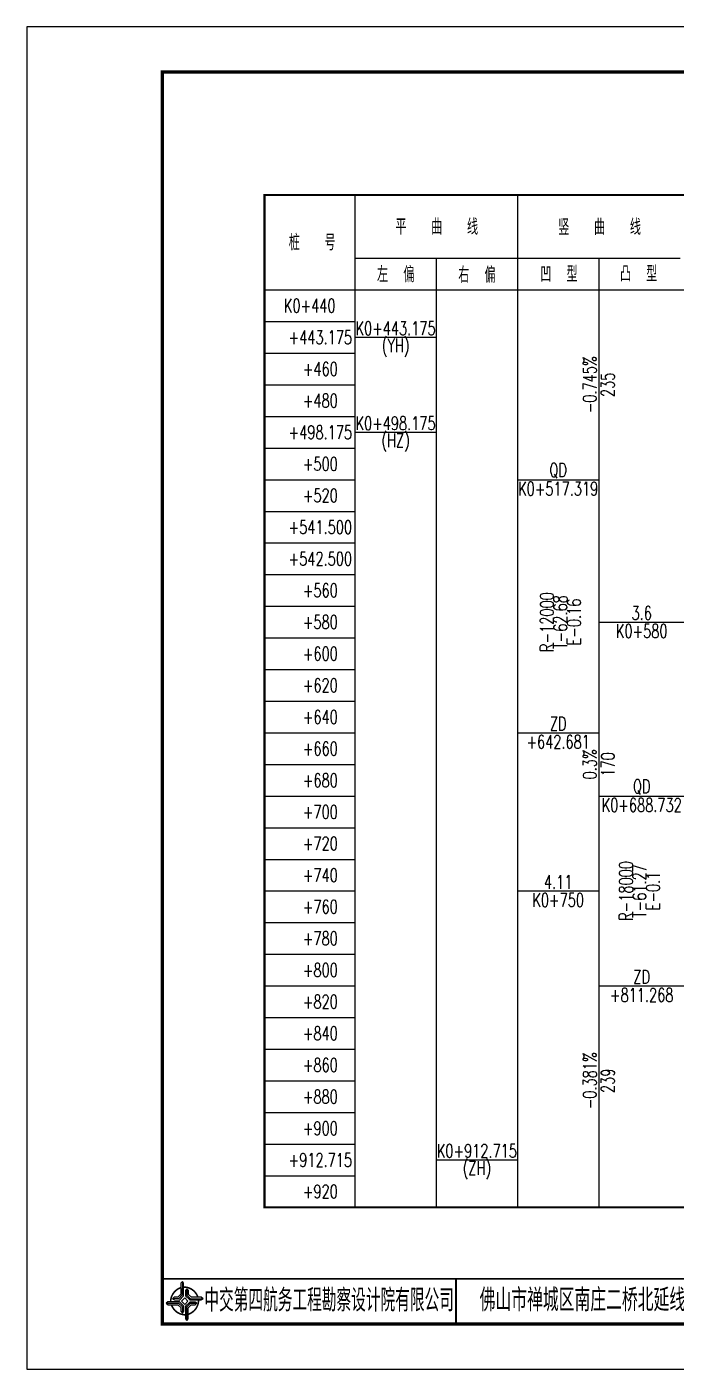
# Model space of a CAD drawing. Header units: inches. Extents: x 1318 to 3988, y 871 to 1396.
# Drawn here: x 1767.7 to 1911.5, y 870.8 to 1167.8 of the extents above; entities that cross this region are included whole.
import ezdxf
from ezdxf.enums import TextEntityAlignment as Align

# ---------------------------------------------------------------- set-up
doc = ezdxf.new("R2010")
doc.units = ezdxf.units.IN
doc.header["$LTSCALE"] = 10
doc.header["$MEASUREMENT"] = 0
for name, color, linetype in [('BIAO_K', 7, 'Continuous'), ('图框', 7, 'Continuous'), ('平面曲线', 5, 'Continuous'), ('竖曲线', 5, 'Continuous'), ('表格数据', 5, 'Continuous')]:
    doc.layers.add(name, color=color, linetype=linetype)
doc.styles.get("Standard").update_dxf_attribs({"font": 'simplex1.shx', "width": 0.7, "bigfont": 'hztxt.shx'})

# ---------------------------------------------------------------- blocks, each defined once
blk = doc.blocks.new('tb')
at = {"lineweight": -3}
h = blk.add_hatch(color=256, dxfattribs=at)
h.paths.add_polyline_path([(-1.23, -0.13), (-3.78, -0.14), (-4.14, -0.41), (-1.4, -0.44), (-0.56, -1.24), (-0.54, -2.62), (-0.27, -2.2), (-0.26, -1.06)])
h.paths.add_polyline_path([(0.13, -1.08), (0.14, -3.86), (0.41, -4.26), (0.44, -1.24), (1.25, -0.43), (2.66, -0.43), (2.26, -0.16), (1.07, -0.15)])
h.paths.add_polyline_path([(1.08, 0.3), (3.62, 0.3), (4.02, 0.56), (1.25, 0.57), (0.43, 1.39), (0.43, 2.8), (0.16, 2.41), (0.15, 1.24)])
h.paths.add_polyline_path([(-0.28, 1.21), (-0.28, 3.99), (-0.56, 4.39), (-0.57, 1.41), (-1.38, 0.6), (-2.74, 0.56), (-2.33, 0.3), (-1.2, 0.29)])
for p, q in [((-0.56, 4.39), (-0.57, 1.41)), ((-1.38, 0.6), (-2.74, 0.56)), ((-0.57, 1.41), (-1.38, 0.6)), ((0.43, 2.8), (0.43, 1.39)), ((0.43, 1.39), (1.25, 0.57)), ((1.25, 0.57), (4.02, 0.56)), ((-4.14, -0.41), (-1.4, -0.44)), ((-1.4, -0.44), (-0.56, -1.24)), ((-0.56, -1.24), (-0.54, -2.62)), ((0.41, -4.26), (0.44, -1.24)), ((0.44, -1.24), (1.25, -0.43)), ((1.25, -0.43), (2.66, -0.43))]:
    blk.add_line(p, q, dxfattribs=at)
at = {"lineweight": -3, "const_width": 0.35, "flags": 128}
for points in [[(-0.9, 3.02, 0.324167), (-3.16, -0.14)], [(2.88, 0.92, 0.324403), (-0.24, 3.15)], [(0.75, -2.86, 0.325418), (3.02, 0.26)], [(-2.98, -0.76, 0.322976), (0.14, -2.98)]]:
    blk.add_lwpolyline(points, format="xyb", dxfattribs=at)
at = {"lineweight": -3, "flags": 128}
for points in [[(-0.9, 3.99), (-0.9, 1.58), (-1.53, 0.91), (-2.34, 0.91), (-2.74, 0.56), (-2.33, 0.3), (-1.2, 0.29), (-0.28, 1.21), (-0.28, 3.99), (-0.56, 4.39)], [(-0.04, 0.77), (0.68, 0.04), (-0.04, -0.69), (-0.77, 0.05)], [(3.62, 0.92), (1.43, 0.92), (0.77, 1.54), (0.77, 2.38), (0.43, 2.8), (0.16, 2.41), (0.15, 1.24), (1.08, 0.3), (3.62, 0.3), (4.02, 0.56)], [(-3.73, -0.76), (-1.54, -0.76), (-0.89, -1.39), (-0.89, -2.21), (-0.54, -2.62), (-0.27, -2.2), (-0.26, -1.06), (-1.23, -0.13), (-3.78, -0.14), (-4.14, -0.41)], [(0.75, -3.85), (0.75, -1.43), (1.4, -0.78), (2.26, -0.78), (2.66, -0.43), (2.26, -0.16), (1.07, -0.15), (0.13, -1.08), (0.14, -3.86), (0.41, -4.26)]]:
    blk.add_lwpolyline(points, close=True, dxfattribs=at)

msp = doc.modelspace()

# ---------------------------------------------------------------- linework, layer by layer
msp.add_lwpolyline([(2187.70962, 870.79758), (2187.70962, 1167.79758), (1767.70962, 1167.79758), (1767.70962, 870.79758)], close=True)
at = {"layer": 'BIAO_K'}
for p, q in [((1840.34346, 1130.59922), (1840.34346, 906.59922)), ((1876.34346, 1130.59922), (1876.34346, 906.59922)), ((1840.34346, 1116.59922), (1912.34346, 1116.59922)), ((1858.34346, 1116.59922), (1858.34346, 906.59922)), ((1894.34346, 1116.59922), (1894.34346, 906.59922)), ((1820.34346, 1109.59922), (2154.34346, 1109.59922)), ((1820.34346, 1102.59922), (1840.34346, 1102.59922)), ((1820.34346, 1095.59922), (1840.34346, 1095.59922)), ((1820.34346, 1088.59922), (1840.34346, 1088.59922)), ((1820.34346, 1081.59922), (1840.34346, 1081.59922)), ((1820.34346, 1074.59922), (1840.34346, 1074.59922)), ((1820.34346, 1067.59922), (1840.34346, 1067.59922)), ((1820.34346, 1060.59922), (1840.34346, 1060.59922)), ((1820.34346, 1053.59922), (1840.34346, 1053.59922)), ((1820.34346, 1046.59922), (1840.34346, 1046.59922)), ((1820.34346, 1039.59922), (1840.34346, 1039.59922)), ((1820.34346, 1032.59922), (1840.34346, 1032.59922)), ((1820.34346, 1025.59922), (1840.34346, 1025.59922)), ((1820.34346, 1018.59922), (1840.34346, 1018.59922)), ((1820.34346, 1011.59922), (1840.34346, 1011.59922)), ((1820.34346, 1004.59922), (1840.34346, 1004.59922)), ((1820.34346, 997.59922), (1840.34346, 997.59922)), ((1820.34346, 990.59922), (1840.34346, 990.59922)), ((1820.34346, 983.59922), (1840.34346, 983.59922)), ((1820.34346, 976.59922), (1840.34346, 976.59922)), ((1820.34346, 969.59922), (1840.34346, 969.59922)), ((1820.34346, 962.59922), (1840.34346, 962.59922)), ((1820.34346, 955.59922), (1840.34346, 955.59922)), ((1820.34346, 948.59922), (1840.34346, 948.59922)), ((1820.34346, 941.59922), (1840.34346, 941.59922)), ((1820.34346, 934.59922), (1840.34346, 934.59922)), ((1820.34346, 927.59922), (1840.34346, 927.59922)), ((1820.34346, 920.59922), (1840.34346, 920.59922)), ((1820.34346, 913.59922), (1840.34346, 913.59922))]:
    msp.add_line(p, q, dxfattribs=at)
at = {"layer": 'BIAO_K', "const_width": 0.5}
msp.add_lwpolyline([(1820.34346, 906.59922), (2154.34346, 906.59922), (2154.34346, 1130.59922), (1820.34346, 1130.59922)], close=True, dxfattribs=at)
at = {"layer": '图框'}
for points, const_width in [([(2177.70962, 1157.79758), (1797.70962, 1157.79758), (1797.70962, 880.79758), (2177.70962, 880.79758), (2177.70962, 1157.79758)], 0.7), ([(1797.70962, 890.79758), (2177.70962, 890.79758)], 0.4), ([(1862.70962, 890.79758), (1862.70962, 880.79758)], 0.4)]:
    msp.add_lwpolyline(points, dxfattribs=dict(at, const_width=const_width))
at = {"layer": '平面曲线'}
for p, q in [((1840.34346, 1099.09922), (1858.34346, 1099.09922)), ((1840.34346, 1078.09922), (1858.34346, 1078.09922)), ((1858.34346, 917.09922), (1876.34346, 917.09922))]:
    msp.add_line(p, q, dxfattribs=at)
at = {"layer": '竖曲线'}
for p, q in [((1876.34346, 1067.59922), (1894.34346, 1067.59922)), ((1894.34346, 1036.09922), (1913.34346, 1036.09922)), ((1876.34346, 1011.59922), (1894.34346, 1011.59922)), ((1894.34346, 997.59922), (1913.34346, 997.59922)), ((1876.34346, 976.59922), (1894.34346, 976.59922)), ((1894.34346, 955.59922), (1913.34346, 955.59922))]:
    msp.add_line(p, q, dxfattribs=at)

# ---------------------------------------------------------------- block references
at = {"layer": '图框', "lineweight": -3}
msp.add_blockref('tb', (1802.70535, 885.80292), dxfattribs=at)

# ---------------------------------------------------------------- texts
at = {"layer": 'BIAO_K', "width": 0.7}
for s, p in [('平   曲   线', (1849.30203, 1121.81176)), ('竖   曲   线', (1885.3567, 1121.75675)), ('桩   号', (1825.68274, 1118.35138)), ('左  偏', (1845.24703, 1111.26661)), ('右  偏', (1863.22198, 1111.16186)), ('凹  型', (1881.39476, 1111.31991)), ('凸  型', (1899.03755, 1111.41214))]:
    msp.add_text(s, height=3.5, dxfattribs=at).set_placement(p)
at = {"layer": '图框'}
for s, width, p in [('中交第四航务工程勘察设计院有限公司', 0.65, (1834.64046, 886.04603)), ('佛山市禅城区南庄二桥北延线道路工程', 0.7, (1897.70962, 886.11229))]:
    msp.add_text(s, height=5, dxfattribs=dict(at, width=width)).set_placement(p, align=Align.MIDDLE_CENTER)
at = {"layer": '平面曲线', "width": 0.7}
for s, p in [('K0+443.175', (1849.34346, 1101.09922)), ('(YH)', (1849.34346, 1097.09922)), ('K0+498.175', (1849.34346, 1080.09922)), ('(HZ)', (1849.34346, 1076.09922)), ('K0+912.715', (1867.34346, 919.09922)), ('(ZH)', (1867.34346, 915.09922))]:
    msp.add_text(s, height=3, dxfattribs=at).set_placement(p, align=Align.MIDDLE)
at = {"layer": '竖曲线', "width": 0.7}
for s, p in [('-0.745%', (1892.34346, 1088.59922)), ('235', (1896.34346, 1088.59922)), ('R-12000', (1882.84346, 1036.09922)), ('T-62.68', (1885.84346, 1036.09922)), ('E-0.16', (1888.84346, 1036.09922)), ('0.3%', (1892.34346, 1004.59922)), ('170', (1896.34346, 1004.59922)), ('R-18000', (1900.34346, 976.59922)), ('T-61.27', (1903.34346, 976.59922)), ('E-0.1', (1906.34346, 976.59922)), ('-0.381%', (1892.34346, 934.59922)), ('239', (1896.34346, 934.59922))]:
    msp.add_text(s, height=3, rotation=90, dxfattribs=at).set_placement(p, align=Align.MIDDLE)
for s, p in [('QD', (1885.34346, 1069.59922)), ('K0+517.319', (1885.34346, 1065.59922)), ('3.6', (1903.84346, 1038.09922)), ('K0+580', (1903.84346, 1034.09922)), ('ZD', (1885.34346, 1013.59922)), ('+642.681', (1885.34346, 1009.59922)), ('QD', (1903.84346, 999.59922)), ('K0+688.732', (1903.84346, 995.59922)), ('4.11', (1885.34346, 978.59922)), ('K0+750', (1885.34346, 974.59922)), ('ZD', (1903.84346, 957.59922)), ('+811.268', (1903.84346, 953.59922))]:
    msp.add_text(s, height=3, dxfattribs=at).set_placement(p, align=Align.MIDDLE)
at = {"layer": '表格数据', "width": 0.7}
for s, p in [('K0+440', (1830.34346, 1106.09922)), ('   +443.175', (1830.34346, 1099.09922)), ('   +460', (1830.34346, 1092.09922)), ('   +480', (1830.34346, 1085.09922)), ('   +498.175', (1830.34346, 1078.09922)), ('   +500', (1830.34346, 1071.09922)), ('   +520', (1830.34346, 1064.09922)), ('   +541.500', (1830.34346, 1057.09922)), ('   +542.500', (1830.34346, 1050.09922)), ('   +560', (1830.34346, 1043.09922)), ('   +580', (1830.34346, 1036.09922)), ('   +600', (1830.34346, 1029.09922)), ('   +620', (1830.34346, 1022.09922)), ('   +640', (1830.34346, 1015.09922)), ('   +660', (1830.34346, 1008.09922)), ('   +680', (1830.34346, 1001.09922)), ('   +700', (1830.34346, 994.09922)), ('   +720', (1830.34346, 987.09922)), ('   +740', (1830.34346, 980.09922)), ('   +760', (1830.34346, 973.09922)), ('   +780', (1830.34346, 966.09922)), ('   +800', (1830.34346, 959.09922)), ('   +820', (1830.34346, 952.09922)), ('   +840', (1830.34346, 945.09922)), ('   +860', (1830.34346, 938.09922)), ('   +880', (1830.34346, 931.09922)), ('   +900', (1830.34346, 924.09922)), ('   +912.715', (1830.34346, 917.09922)), ('   +920', (1830.34346, 910.09922))]:
    msp.add_text(s, height=3, dxfattribs=at).set_placement(p, align=Align.MIDDLE)

doc.saveas('drawing.dxf')
